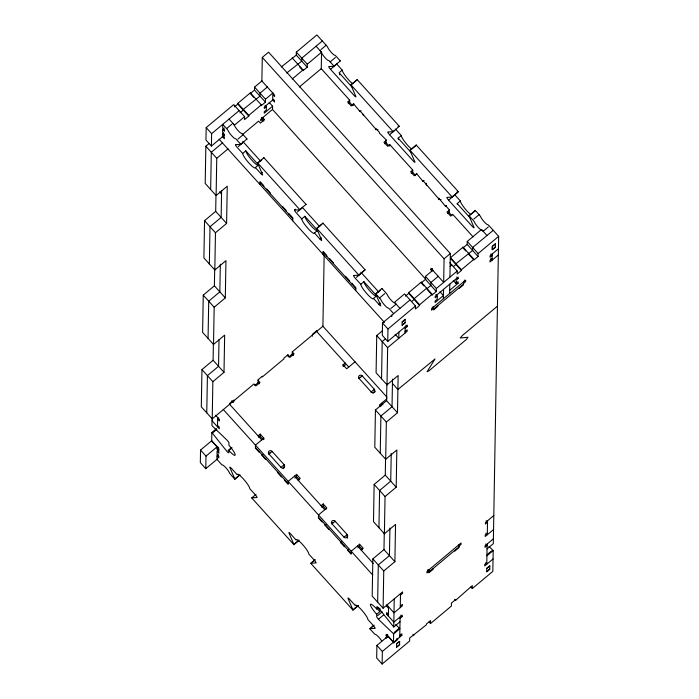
<?xml version="1.0" encoding="UTF-8"?>
<svg xmlns="http://www.w3.org/2000/svg" width="699" height="699" viewBox="0 0 699 699"><rect width="100%" height="100%" fill="white"/><g stroke="black" fill="none" stroke-linecap="round" stroke-linejoin="round"><path stroke-width="1.05" d="M217.127 447.701L217.144 446.783L211.692 440.737L200.552 450.06L200.333 462.651L205.786 468.688L217.695 458.719M213.387 343.244L213.09 360.256L201.959 369.588L201.303 406.809L212.216 418.893L253.982 383.926L255.799 385.944L259.984 382.44L257.861 380.099M214.689 268.792L214.392 285.804L203.252 295.135L202.605 332.357L213.51 344.441L224.65 335.118L224.003 372.34L212.863 381.671L212.216 418.893M215.991 194.436L215.694 211.351L204.554 220.683L203.907 257.905L214.811 269.989L225.952 260.666L225.305 297.888L214.165 307.219L213.51 344.441M209.106 143.505L205.856 146.231L205.2 183.453L216.113 195.537L227.254 186.214L226.598 223.435L215.458 232.767L214.811 269.989M239.137 110.634L233.676 104.597L206.179 127.611L205.96 140.027L211.413 146.065L223.601 135.868M205.786 468.688L206.004 456.106L200.552 450.06M206.755 412.856L207.411 375.625L218.551 366.302L219.014 339.714M208.057 338.403L208.713 301.173L219.844 291.85L220.334 264.196M209.359 263.951L210.006 226.721L221.146 217.398L221.609 190.81M210.661 189.499L211.308 152.268L222.693 142.736M211.413 146.065L211.631 133.658L206.179 127.611M211.675 441.663L211.832 432.515L216.533 428.583M212.094 417.653L211.954 425.604A2.77 0.498 50.1 0 0 212.479 426.154L227.14 440.256A2.77 0.498 50.1 0 1 228.949 443.017L228.905 445.254A9.69 1.748 50.1 0 1 235.222 454.909A9.69 1.748 50.1 0 1 228.818 450.462L231.946 447.841M216.113 195.537L216.76 158.315L205.856 146.231M218.472 454.647L216.987 455.897L216.926 459.365L220.762 463.612A2.77 0.498 50.1 0 0 222.483 465.018A5.54 0.996 50.1 0 1 225.926 467.823A5.54 0.996 50.1 0 1 229.333 472.611A2.77 0.498 50.1 0 0 231.046 475.005L234.873 479.252L240.098 474.883M218.604 447.203L217.118 448.452L217.092 449.815L218.909 451.825L218.883 453.319L217.066 451.301L217.013 454.402L218.831 456.421L218.804 457.906L216.987 455.897M217.494 426.792L217.651 417.486M223.654 133.011L222.605 133.885L222.579 135.248L224.396 137.266L224.37 138.752L222.195 136.34M224.257 127.987L222.684 129.298L222.632 132.399L224.449 134.409L224.423 135.903L222.605 133.885M228.818 450.462L228.774 452.699A2.77 0.498 50.1 0 1 226.948 451.432L212.356 433.127A2.77 0.498 50.1 0 0 211.832 432.515M229.622 404.328L229.63 403.576L233.807 400.081L233.772 402.074M211.631 133.658L239.163 110.608L244.615 116.654L244.563 119.634L248.739 116.13L237.8 104.072L237.817 103.33L250.347 92.845L261.286 104.902L261.277 105.645L265.454 102.15L265.506 99.171L254.567 87.113L262.081 80.813M243.261 110.119L243.304 109.35L248.757 115.387L248.739 116.13M253.746 97.362L250.338 93.587L250.347 92.845M267.568 86.833L260.019 93.15L259.967 96.13L254.515 90.092L254.567 87.113M260.019 184.571L260.072 181.591L263.706 185.619L263.698 186.362M449.938 277.145L450.348 253.571L268.556 52.172L262.291 57.414L261.872 80.988L274.602 95.09L274.576 96.576L272.759 94.566L272.689 98.533L274.506 100.551L274.48 102.037L272.357 99.686M262.684 120.604L262.737 119.092L261.374 117.581M259.067 451.414L259.049 452.157L255.415 448.129L255.467 445.149L263.82 438.159L260.185 434.131L258.097 435.879M263.06 439.584L260.15 436.359L260.185 434.131M265.035 105.226L266.398 106.729L266.345 109.961L264.257 111.709L264.231 113.194L272.584 106.204L269.176 102.43M265.734 458.797L265.716 459.54L262.081 455.512L262.099 454.769M266.721 189.717L266.738 188.975L270.373 193.003L270.356 193.745M263.794 439.645L263.82 438.159M272.584 106.204L272.531 109.428L260.675 119.346L260.648 120.84L262.737 119.092M272.025 452.061L272.033 451.318A2.08 2.001 1 0 0 269.106 451.117A2.08 2.001 1 0 0 268.905 453.939L281.024 467.369A2.08 2.001 1 0 0 283.951 467.57A2.08 2.001 1 0 0 284.152 464.748L272.033 451.318L268.905 453.939M277.853 472.227L277.835 472.97L281.479 476.998L281.487 476.255M282.475 207.175L282.492 206.432L286.127 210.46L286.118 211.203M284.519 479.61L284.502 480.353L288.137 484.381L288.189 481.401L296.551 474.411L300.186 478.439L298.097 480.187M289.141 214.558L289.159 213.815L292.794 217.843L292.741 220.823M281.26 66.964L296.289 55.125L296.332 52.145L316.874 34.95L326.162 45.243A2.77 0.498 50.1 0 1 327.613 47.156L328.373 48.598A5.54 0.996 50.1 0 0 334.209 55.055L334.987 55.317A2.77 0.498 50.1 0 1 336.446 56.628L340.282 60.883A2.77 0.498 50.1 0 1 340.203 61.005M288.075 356.612L288.11 354.629L283.934 358.124L283.925 358.867L262.343 376.936L262.352 376.193L258.176 379.688L258.123 382.668L254.873 385.385M324.153 255.013L322.912 326.232L292.278 351.877L292.234 354.105L293.449 355.45M286.712 73.011L301.767 61.136L301.819 58.157M297.591 64.631L297.608 63.889M292.121 57.868L303.06 69.935L303.043 70.678L307.219 67.183L307.272 64.203L296.332 52.145M299.417 479.864L296.507 476.639L296.551 474.411M312.444 336.21L312.479 334.227L316.656 330.732L316.647 331.475M321.252 69.376L321.549 52.25L316.062 46.239M323.043 254.384L323.095 251.404L326.73 255.432L326.713 256.183M322.09 521.227L322.073 521.978L318.438 517.95L318.491 514.971L326.844 507.972L323.209 503.944L321.121 505.7M326.084 509.405L323.174 506.181L323.209 503.944M328.757 528.619L328.74 529.361L325.105 525.333L325.122 524.591M329.745 259.539L329.762 258.796L333.397 262.824L333.379 263.567M335.048 521.882L335.057 521.139A2.08 2.001 1 0 0 332.13 520.938A2.08 2.001 1 0 0 331.929 523.761L344.048 537.19A2.08 2.001 1 0 0 346.975 537.382A2.08 2.001 1 0 0 347.176 534.56L335.057 521.139L331.929 523.761M343.008 366.267L343.034 364.773L345.123 363.026L345.088 365.262L343.69 366.425M344.511 546.068L344.493 546.819L340.859 542.791L340.876 542.04M345.498 276.987L345.516 276.245L349.151 280.273L349.133 281.015M299.303 87.017L321.234 68.659L349.71 100.21L349.675 102.447L348.277 103.609M353.327 105.479L353.362 103.496L360.011 111.622L361.06 110.748M347.123 537.54L347.176 534.56L344.048 537.19M361.112 550.008L363.209 548.252L359.566 544.224L351.213 551.223L351.16 554.202L347.525 550.174L347.543 549.423M352.165 284.379L352.182 283.628L355.817 287.656L355.765 290.635M355.013 362.554L355.022 361.811L346.669 368.801L343.034 364.773M360.011 111.622L360.029 110.879L375.774 129.079A2.08 2.001 1 0 0 378.028 129.656M362.187 376.289L362.196 375.844A2.08 2.001 1 0 0 359.269 375.651A2.08 2.001 1 0 0 359.059 378.465L371.178 391.894L371.169 392.637M362.44 549.685L359.531 546.461L359.566 544.224M375.756 129.822L375.782 128.336L379.417 132.364L379.408 133.107L386.084 139.748L386.031 142.727L388.915 145.925M384.275 532.559L383.978 549.58L372.847 558.903L372.191 596.125L383.104 608.209L402.598 591.896L402.572 593.381L400.483 595.129M385.577 458.107L385.28 475.119L374.14 484.451L373.493 521.672L384.398 533.756L395.538 524.433L394.891 561.664L383.751 570.987L383.104 608.209M386.879 383.655L386.582 400.667L375.442 409.998L374.795 447.22L385.699 459.304L396.84 449.981L396.184 487.203L385.053 496.535L384.398 533.756M382.432 330.776L376.744 335.546L376.088 372.768L387.001 384.852L398.142 375.529L397.486 412.751L386.346 422.082L385.699 459.304M378.334 607.746L376.77 609.056A9.69 1.748 50.1 0 0 370.356 604.618A9.69 1.748 50.1 0 0 376.674 614.272L376.639 616.501A2.77 0.498 50.1 0 0 378.439 619.262L393.109 633.373A2.77 0.498 50.1 0 1 393.624 633.914L393.467 643.063L397.644 639.568L397.661 638.816M376.77 609.056L376.805 606.819A2.77 0.498 50.1 0 1 378.64 608.095L393.231 626.4A2.77 0.498 50.1 0 0 393.747 627.003L400.011 621.761M382.126 664.05L382.344 651.459L393.485 642.136L388.032 636.099L376.892 645.422L376.674 658.004L382.126 664.05L409.623 641.027L409.675 638.047L426.373 624.81L426.39 624.067L430.567 620.563L430.514 623.543L451.397 606.059L451.449 603.08L455.626 599.585L455.617 600.327L472.332 585.596L472.279 588.575L492.821 571.389L493.188 550.576A2.77 0.498 50.1 0 0 492.664 550.034L488.994 546.504M377.643 602.171L378.299 564.941L389.439 555.618L389.92 527.963M378.945 527.719L379.592 490.488L390.732 481.165L391.222 453.511M380.247 453.267L380.894 416.036L392.034 406.713L392.515 379.059M381.549 378.814L382.196 341.584L385.446 338.858M414.149 299.434L414.192 298.665L426.722 288.171L421.27 282.134L408.732 292.619L419.61 304.729L419.601 305.472L415.424 308.975L415.477 305.996L410.016 299.95L382.519 322.973L382.301 335.38L387.753 341.427L407.255 325.105L407.229 326.59L405.132 328.338M381.444 405.542L381.479 403.306L382.93 404.904M376.674 614.272L379.81 611.642L379.872 608.174M389.684 146.012L389.71 144.518L387.622 146.266L383.978 142.238L386.486 140.141M387.001 384.852L387.648 347.63L376.744 335.546M387.753 341.427L387.971 329.011L382.519 322.973M386.136 638.606L386.163 637.112L386.617 637.619M387.543 637.261L386.18 635.749L386.206 634.264L393.485 642.32L401.838 635.321L401.864 633.836L399.776 635.583M400.073 618.397L402.161 616.649L402.187 615.155L393.834 622.154L386.564 614.098L386.591 612.604L388.408 614.622M388.513 608.296L386.696 606.278L386.722 604.792L394 612.848L402.353 605.85L402.379 604.364L400.291 606.112M391.755 316.595L391.781 315.109M388.015 637.016L388.032 636.099M388.382 616.107L388.539 606.802M393.747 627.003L394.236 598.886M398.893 332.095L398.788 338.299L395.145 334.262M396.543 644.041L396.595 647.318L399.583 644.723L399.645 641.332L396.656 643.735L399.671 641.411M402.108 325.131L402.187 321.828L405.184 319.233L405.123 322.807L402.126 325.21L405.237 322.51M399.749 637.069L400.099 616.911M400.265 607.597L400.51 593.643M405.053 333.056L405.167 326.852M419.601 305.472L408.723 293.362L408.732 292.619M389.71 144.518L412.733 170.032L412.698 172.26L411.3 173.431M416.368 174.06L416.386 173.317L423.035 181.443L424.083 180.569M423.978 285.9L421.252 282.877L421.27 282.134M423.035 181.443L423.052 180.7L438.789 198.9A2.08 2.001 1 0 0 441.052 199.477M426.678 288.94L430.881 285.419L425.429 279.382L425.481 276.402L433.004 270.102M432.131 271.125L430.916 269.779L430.942 268.294L443.673 282.387L444.083 258.813L262.291 57.414M438.456 276.149L430.907 282.466L436.359 288.512L436.307 291.492L432.131 294.987L432.139 294.244L426.687 288.198M429.046 569.746L428.985 572.734L433.162 569.239L433.17 568.497M433.633 306.931L433.572 309.919L437.749 306.424L437.757 305.681M438.78 199.643L438.806 198.149L445.455 206.284L446.504 205.41M435.896 294.567L437.259 296.07L437.198 299.303L435.11 301.051L435.084 302.536L443.437 295.546L440.029 291.771M443.384 298.77L443.55 289.342M445.455 206.284L445.473 205.541L449.108 209.569L449.055 212.54L451.921 215.72M449.649 293.528L449.815 284.091M486.985 235.528L481.524 229.482L467.255 241.435L478.133 253.545L478.081 256.524L473.905 260.019L473.913 259.277L463.035 247.166L450.506 257.651L450.497 258.394L461.375 270.504L457.19 274.008L457.242 271.029L449.78 262.693M455.914 264.467L455.958 263.698M449.702 290.295L458.063 283.305L458.09 281.819L456.001 283.567L456.054 280.334L458.142 278.586L458.168 277.101L435.197 296.332L435.171 297.818L437.259 296.07M454.752 550.428L454.743 551.17L458.92 547.675L458.99 544.687M459.339 287.612L459.33 288.355L463.507 284.86L463.577 281.872M461.375 270.504L461.384 269.762L450.506 257.651M465.752 250.932L463.026 247.909L463.035 247.166M463.533 283.375L465.621 281.618L465.648 280.133L431.536 308.687L431.51 310.181L433.598 308.434L432.235 306.922M478.081 256.524L467.203 244.414L467.255 241.435M468.461 253.23L468.452 253.973L473.223 259.259M472.629 250.478L472.707 247.472L493.214 230.303M486.696 568.567L486.749 571.843L489.746 569.248L489.807 565.867L486.81 568.27L489.833 565.945M487.124 544.058L486.775 564.224L485.56 562.878M487.526 520.79L487.29 534.752L485.831 533.136M492.183 253.999L492.079 260.211L490.646 258.621M495.399 247.035L495.338 243.759L492.349 246.354L492.288 249.744L495.399 247.035L492.262 249.657L492.314 246.467L495.451 243.934M457.26 192.723L452.043 197.101L446.818 197.415A2.77 0.498 50.1 0 0 448.618 200.176L472.253 226.354A2.77 0.498 50.1 0 0 474.088 227.621L469.073 215.965A2.77 0.498 50.1 0 1 468.994 215.668L475.268 210.416L479.095 214.663A2.77 0.498 50.1 0 1 480.554 216.585L481.305 218.018A5.54 0.996 50.1 0 0 487.142 224.484L487.919 224.746A2.77 0.498 50.1 0 1 489.379 226.057L498.667 236.349L493.302 543.665L487.037 548.907M234.462 106.868L237.8 104.072M250.338 93.587L254.515 90.092M301.793 58.183L322.326 40.988M239.914 112.915L243.287 110.093M305.961 204.527A2.77 0.498 50.1 0 0 306.04 204.396L263.864 157.668L257.599 162.919A2.77 0.498 50.1 0 0 257.678 163.217L262.693 174.881A2.77 0.498 50.1 0 1 260.858 173.605L255.406 167.568A9.69 1.748 50.1 0 1 248.993 163.12A9.69 1.748 50.1 0 1 242.675 153.465L237.223 147.428A2.77 0.498 50.1 0 1 235.423 144.667L240.648 144.352A2.77 0.498 50.1 0 0 240.727 144.221L236.891 139.975A2.77 0.498 50.1 0 0 235.423 138.655L234.646 138.393A5.54 0.996 50.1 0 1 228.818 131.936L228.057 130.495A2.77 0.498 50.1 0 0 226.607 128.581L231.832 124.204M320.946 49.612L326.162 45.243M244.615 116.654L234.523 125.104L229.036 119.083M265.506 99.171L273.021 92.871M307.272 64.203L321.549 52.25M248.757 115.387L261.286 104.902M292.199 79.022L303.06 69.935M273.361 99.433L264.336 106.991L264.309 108.476L266.398 106.729M242.326 134.706L258.569 121.11L260.386 123.12L264.572 119.625L262.448 117.275M237.931 139.101L243.156 134.724L246.992 138.97A2.77 0.498 50.1 0 1 246.913 139.101M321.348 52.399A2.77 0.498 50.1 0 1 321.601 52.879A5.54 0.996 50.1 0 0 325.018 57.668A5.54 0.996 50.1 0 0 328.46 60.472A2.77 0.498 50.1 0 1 330.181 61.879L335.406 57.51M216.76 158.315L228.154 148.773M240.727 144.221L246.992 138.97M397.949 126.51L399.251 126.432A2.77 0.498 50.1 0 0 399.339 126.301L357.154 79.572L350.889 84.824A2.77 0.498 50.1 0 0 350.968 85.121L355.983 96.785A2.77 0.498 50.1 0 1 354.148 95.51L330.513 69.332A2.77 0.498 50.1 0 1 328.713 66.571L333.939 66.256L340.282 60.883M238.272 146.554L243.488 142.177L260.675 161.224M330.513 69.332L335.738 64.963M242.675 153.465L245.812 150.844L258.534 164.947L255.406 167.568M336.455 63.705A2.77 0.498 50.1 0 0 336.778 64.09L342.239 70.127L339.102 72.748L351.824 86.851M257.678 163.217L261.854 159.713M352.008 84.247L356.481 80.499M260.858 173.605L262.352 172.356M349.71 100.21L347.621 101.958L351.256 105.986L353.764 103.889M359.793 274.314L365.018 269.945A2.77 0.498 50.1 0 0 365.096 269.814L322.921 223.095L316.656 228.337A2.77 0.498 50.1 0 0 316.726 228.634L321.741 240.299A2.77 0.498 50.1 0 1 319.915 239.032L314.454 232.985A9.69 1.748 50.1 0 1 308.049 228.547A9.69 1.748 50.1 0 1 301.732 218.892L296.28 212.846A2.77 0.498 50.1 0 1 294.471 210.084L295.52 209.211M294.471 210.084L299.696 209.77A2.77 0.498 50.1 0 0 299.775 209.639L306.04 204.396M456.997 191.928L458.308 191.849A2.77 0.498 50.1 0 0 458.387 191.718L416.211 144.999L409.946 150.241A2.77 0.498 50.1 0 0 410.016 150.538L415.031 162.203A2.77 0.498 50.1 0 1 413.205 160.936L389.57 134.75A2.77 0.498 50.1 0 1 387.762 131.997L392.987 131.674L399.33 126.301M297.32 211.972L302.545 207.603L319.731 226.642M389.57 134.75L394.786 130.381M384.782 143.776L386.451 142.378M301.732 218.892L304.869 216.262L317.591 230.364L314.454 232.985M398.482 139.398A9.69 1.748 50.1 0 1 398.159 138.175L401.287 135.545L395.835 129.507A2.77 0.498 50.1 0 1 395.503 129.132M316.726 228.634L317.774 227.76M318.22 227.385L321.951 224.265M411.064 149.665L412.104 148.791M412.55 148.415L416.281 145.296A2.77 0.498 50.1 0 1 416.211 144.999M319.915 239.032L321.4 237.782M412.733 170.032L410.645 171.779L414.28 175.807L416.787 173.71M390.872 308.521L396.088 304.152A2.77 0.498 50.1 0 0 394.367 302.754A5.54 0.996 50.1 0 1 390.924 299.95A5.54 0.996 50.1 0 1 387.517 295.153A2.77 0.498 50.1 0 0 385.804 292.759L381.977 288.512L375.704 293.755A2.77 0.498 50.1 0 0 375.782 294.052L380.798 305.716A2.77 0.498 50.1 0 1 378.963 304.449L373.511 298.412A9.69 1.748 50.1 0 1 367.106 293.964A9.69 1.748 50.1 0 1 360.789 284.31L355.328 278.272A2.77 0.498 50.1 0 1 353.528 275.511L358.753 275.188A2.77 0.498 50.1 0 0 358.832 275.065L365.096 269.814M452.043 197.101A2.77 0.498 50.1 0 0 452.122 196.969L458.387 191.718M356.376 277.398L361.593 273.021L378.788 292.068M448.618 200.176L453.843 195.799M449.509 209.962L447.002 212.059L450.637 216.087L452.725 214.34L473.179 236.987M360.789 284.31L363.917 281.688L376.647 295.782L373.511 298.412M457.286 204.117A9.69 1.748 50.1 0 1 457.207 203.592L460.344 200.971L454.892 194.925A2.77 0.498 50.1 0 1 454.56 194.549M447.797 213.588L449.474 212.19M288.87 356.927L292.933 353.528M218.673 418.107L217.625 418.981L219.451 420.99L219.469 419.505L215.607 415.223M375.782 294.052L380.256 290.312M470.112 215.091L475.337 210.714A2.77 0.498 50.1 0 1 475.268 210.416M212.356 433.127L216.83 429.378M393.659 313.65L389.824 309.395A2.77 0.498 50.1 0 0 388.364 308.084L387.587 307.822A5.54 0.996 50.1 0 1 381.75 301.365L380.999 299.923A2.77 0.498 50.1 0 0 379.54 298.01L384.765 293.632M473.878 219.04L479.095 214.663M378.963 304.449L380.457 303.2M206.004 456.106L217.144 446.783M430.916 269.779L432.489 268.468M444.083 258.813L450.348 253.571M405.376 296.166L408.723 293.362M421.252 282.877L425.429 279.382M463.026 247.909L467.203 244.414M488.339 226.93L483.114 231.308A2.77 0.498 50.1 0 0 481.393 229.901A5.54 0.996 50.1 0 1 477.95 227.096A5.54 0.996 50.1 0 1 474.534 222.308A2.77 0.498 50.1 0 0 472.83 219.914L468.994 215.668M227.988 450.558L231.719 447.43M450.121 266.38L451.825 264.956M455.931 263.724L472.655 250.452M411.641 301.531L414.175 299.408M453.406 266.564L455.949 264.44M387.971 329.011L415.477 305.996M436.359 288.512L457.242 271.029M478.133 253.545L498.667 236.349M258.752 437.53L260.15 436.359M419.61 304.729L432.139 294.244M461.384 269.762L473.913 259.277M402.161 322.029L405.289 319.408M498.457 248.757L490.095 255.755L490.069 257.241L492.157 255.493L490.794 253.982M405.079 331.571L407.168 329.823L407.141 331.309L387.648 347.63M492.105 258.717L490.016 260.465L489.99 261.959L498.343 254.96M433.598 309.159L463.533 284.1M262.081 455.512L263.13 454.638M234.873 479.252A2.77 0.498 50.1 0 0 234.803 478.955L239.276 475.215M359.059 378.465L362.196 375.844L374.315 389.273L374.28 391.51A2.08 2.001 1 0 1 374.664 392.156M281.024 467.369L284.152 464.748L284.109 467.727L283.06 468.601M372.917 393.371L375.153 391.501M298.7 540.677L293.929 544.678L251.754 497.95L256.009 494.324M386.914 398.762L379.391 405.053L380.85 406.669M497.452 306.145L462.319 335.555L460.222 338.01L468.042 337.25L466.408 339.452L428.679 371.038L427.045 371.719L435.031 358.945L397.897 389.492L392.445 383.445M294.838 478.037L296.507 476.639M321.776 507.343L323.174 506.181M293.929 544.678A2.77 0.498 50.1 0 0 293.86 544.381L299.076 540.012M325.105 525.333L326.153 524.46M311.929 562.372L315.066 559.75M358.5 605.474L352.986 610.096L310.802 563.377L314.987 559.873M340.859 542.791L341.907 541.908M347.525 550.174L348.574 549.3M357.862 547.859L359.531 546.461M352.986 610.096A2.77 0.498 50.1 0 0 352.908 609.799L358.133 605.43M493.8 515.547L485.438 522.537L485.412 524.032L487.5 522.284L486.137 520.772M386.696 606.278L387.744 605.404M458.946 546.19L461.034 544.442L461.06 542.948L426.949 571.511L426.923 572.997L429.011 571.249L427.648 569.737M429.011 571.983L458.946 546.924M377.678 615.627L382.152 611.878M378.439 619.262L383.664 614.893M386.564 614.098L387.604 613.224M370.986 627.789L374.114 625.168M381.768 641.079A5.54 0.996 50.1 0 0 378.316 636.667A5.54 0.996 50.1 0 0 375.415 634.447A2.77 0.498 50.1 0 1 373.694 633.041L369.858 628.794L373.589 625.675M487.317 533.258L485.22 535.015L485.202 536.5L493.555 529.51M493.389 538.815L485.036 545.805L485.01 547.3L487.098 545.543L485.735 544.04M386.18 635.749L387.674 634.5M394.149 632.499L399.374 628.13A2.77 0.498 50.1 0 1 399.898 628.672L393.624 633.914M487.142 554.656L491.615 550.908M486.915 555.819L493.188 550.576M486.801 562.73L484.713 564.477L484.687 565.972L493.04 558.973M396.482 647.143L399.618 644.513M486.644 571.668L489.772 569.047M395.704 624.6L399.374 628.13M330.181 61.879L334.017 66.125A2.77 0.498 50.1 0 1 333.939 66.256M350.889 84.824L393.065 131.543A2.77 0.498 50.1 0 1 392.987 131.674M409.946 150.241L452.122 196.969M398.159 138.175L410.881 152.268M457.207 203.592L469.938 217.695M349.011 101.705L352.593 105.68M411.999 171.5L415.643 175.528M296.289 55.125L307.219 67.183M299.635 66.903L302.361 69.917M464.258 280.116L465.621 281.618M456.779 277.075L458.142 278.586M456.7 281.793L458.063 283.305M453.267 280.544L456.001 283.567M425.481 276.402L430.933 282.44L430.855 285.445L436.307 291.492M272.54 109.498L425.866 279.355M265.454 102.15L259.993 96.104L243.269 109.376L237.817 103.33M427.36 289.701L432.131 294.987M261.697 118.725L263.82 121.076M410.051 299.923L404.599 293.886L394.498 302.335L399.959 308.373M405.857 325.079L407.229 326.59M226.607 128.581L222.771 124.335L222.71 127.803L224.528 129.822L224.501 131.307L222.684 129.298M257.599 162.919L299.775 209.639M316.656 228.337L358.832 275.065M375.704 293.755L379.54 298.01M260.054 182.334L292.776 218.586M323.078 252.156L355.8 288.407M219.145 139.284L384.45 322.414M219.512 191.867L221.557 194.13M322.755 326.066L387.019 397.259M215.694 211.351L226.598 223.435M386.582 400.667L397.486 412.751M316.49 331.309L348.757 367.054M204.554 220.683L215.458 232.767M375.442 409.998L386.346 422.082M292.278 351.877L294.096 353.886L289.919 357.381L287.796 355.031M214.392 285.804L225.305 297.888M385.28 475.119L396.184 487.203M470.916 587.064L472.279 588.575M203.252 295.135L214.165 307.219M374.14 484.451L385.053 496.535M454.708 599.323L455.617 600.327M257.817 382.327L259.233 383.891M213.09 360.256L224.003 372.34M383.978 549.58L394.891 561.664M231.71 400.798L233.073 402.309M201.959 369.588L212.863 381.671M372.847 558.903L383.751 570.987M429.055 621.935L430.514 623.543M229.464 404.153L261.732 439.907M294.462 476.159L324.755 509.728M357.477 545.98L373.257 563.455M223.199 409.404L372.724 575.05M255.432 447.386L288.154 483.638M318.456 517.199L351.178 553.451M400.798 615.137L402.161 616.649M412.934 634.29L413.843 635.304M217.52 425.307L219.337 427.316L219.311 428.81L212.042 420.754M400.929 634.316L401.838 635.321M396.735 638.554L397.644 639.568M211.683 440.92L218.962 448.976L218.936 450.462L217.118 448.452M376.892 645.422L382.344 651.459M352.908 609.799L347.892 598.134A2.77 0.498 50.1 0 1 349.727 599.41L355.179 605.448A9.69 1.748 50.1 0 1 361.584 609.895A9.69 1.748 50.1 0 1 367.901 619.55L373.362 625.588A2.77 0.498 50.1 0 1 375.162 628.349L369.937 628.663A2.77 0.498 50.1 0 0 369.858 628.794M293.86 544.381L288.844 532.717A2.77 0.498 50.1 0 1 290.67 533.984L296.123 540.03A9.69 1.748 50.1 0 1 302.536 544.469A9.69 1.748 50.1 0 1 308.853 554.124L314.305 560.17A2.77 0.498 50.1 0 1 316.114 562.922L310.889 563.245A2.77 0.498 50.1 0 0 310.802 563.377M234.803 478.955L229.788 467.299A2.77 0.498 50.1 0 1 231.622 468.566L237.075 474.604A9.69 1.748 50.1 0 1 243.479 479.051A9.69 1.748 50.1 0 1 249.796 488.706L255.249 494.743A2.77 0.498 50.1 0 1 257.057 497.505L251.832 497.828A2.77 0.498 50.1 0 0 251.754 497.95M470.2 214.104A9.69 1.748 50.1 0 1 463.664 206.991A9.69 1.748 50.1 0 1 460.344 200.971M319.897 50.485A2.77 0.498 50.1 0 1 320.946 51.787M352.095 83.26A9.69 1.748 50.1 0 1 345.559 76.156A9.69 1.748 50.1 0 1 342.239 70.127M357.233 79.869A2.77 0.498 50.1 0 1 357.154 79.572M411.152 148.677A9.69 1.748 50.1 0 1 404.607 141.574A9.69 1.748 50.1 0 1 401.287 135.545M426.67 185.471A2.08 2.001 1 0 1 426.39 183.234M363.646 115.65A2.08 2.001 1 0 1 363.139 114.199M339.845 74.837A9.69 1.748 50.1 0 1 339.434 73.98M379.81 611.642A9.69 1.748 50.1 0 1 377.748 609.213M347.141 536.797A2.08 2.001 1 0 1 347.648 538.247M284.117 466.976A2.08 2.001 1 0 1 284.51 467.631M322.99 223.392A2.77 0.498 50.1 0 1 322.921 223.095M361.593 273.021A2.77 0.498 50.1 0 1 360.929 272.226M376.28 296.254A9.69 1.748 50.1 0 1 369.186 290.146A9.69 1.748 50.1 0 1 363.917 281.688M382.047 288.809A2.77 0.498 50.1 0 1 381.977 288.512M232.872 123.33A2.77 0.498 50.1 0 1 234.576 125.733A5.54 0.996 50.1 0 0 237.992 130.521A5.54 0.996 50.1 0 0 241.435 133.326A2.77 0.498 50.1 0 1 243.156 134.724M243.488 142.177A2.77 0.498 50.1 0 1 242.824 141.39M258.176 165.41A9.69 1.748 50.1 0 1 251.081 159.302A9.69 1.748 50.1 0 1 245.812 150.844M263.942 157.965A2.77 0.498 50.1 0 1 263.864 157.668M302.545 207.603A2.77 0.498 50.1 0 1 302.213 207.219M317.591 230.364A9.69 1.748 50.1 0 1 311.186 225.917A9.69 1.748 50.1 0 1 304.869 216.262M268.591 453.939A2.08 2.001 1 0 1 270.574 452.865M331.606 523.761A2.08 2.001 1 0 1 333.598 522.686M358.744 378.474A2.08 2.001 1 0 1 360.736 377.399M374.315 389.273L371.178 391.894A2.08 2.001 1 0 0 374.114 392.095A2.08 2.001 1 0 0 374.315 389.273"/></g></svg>
